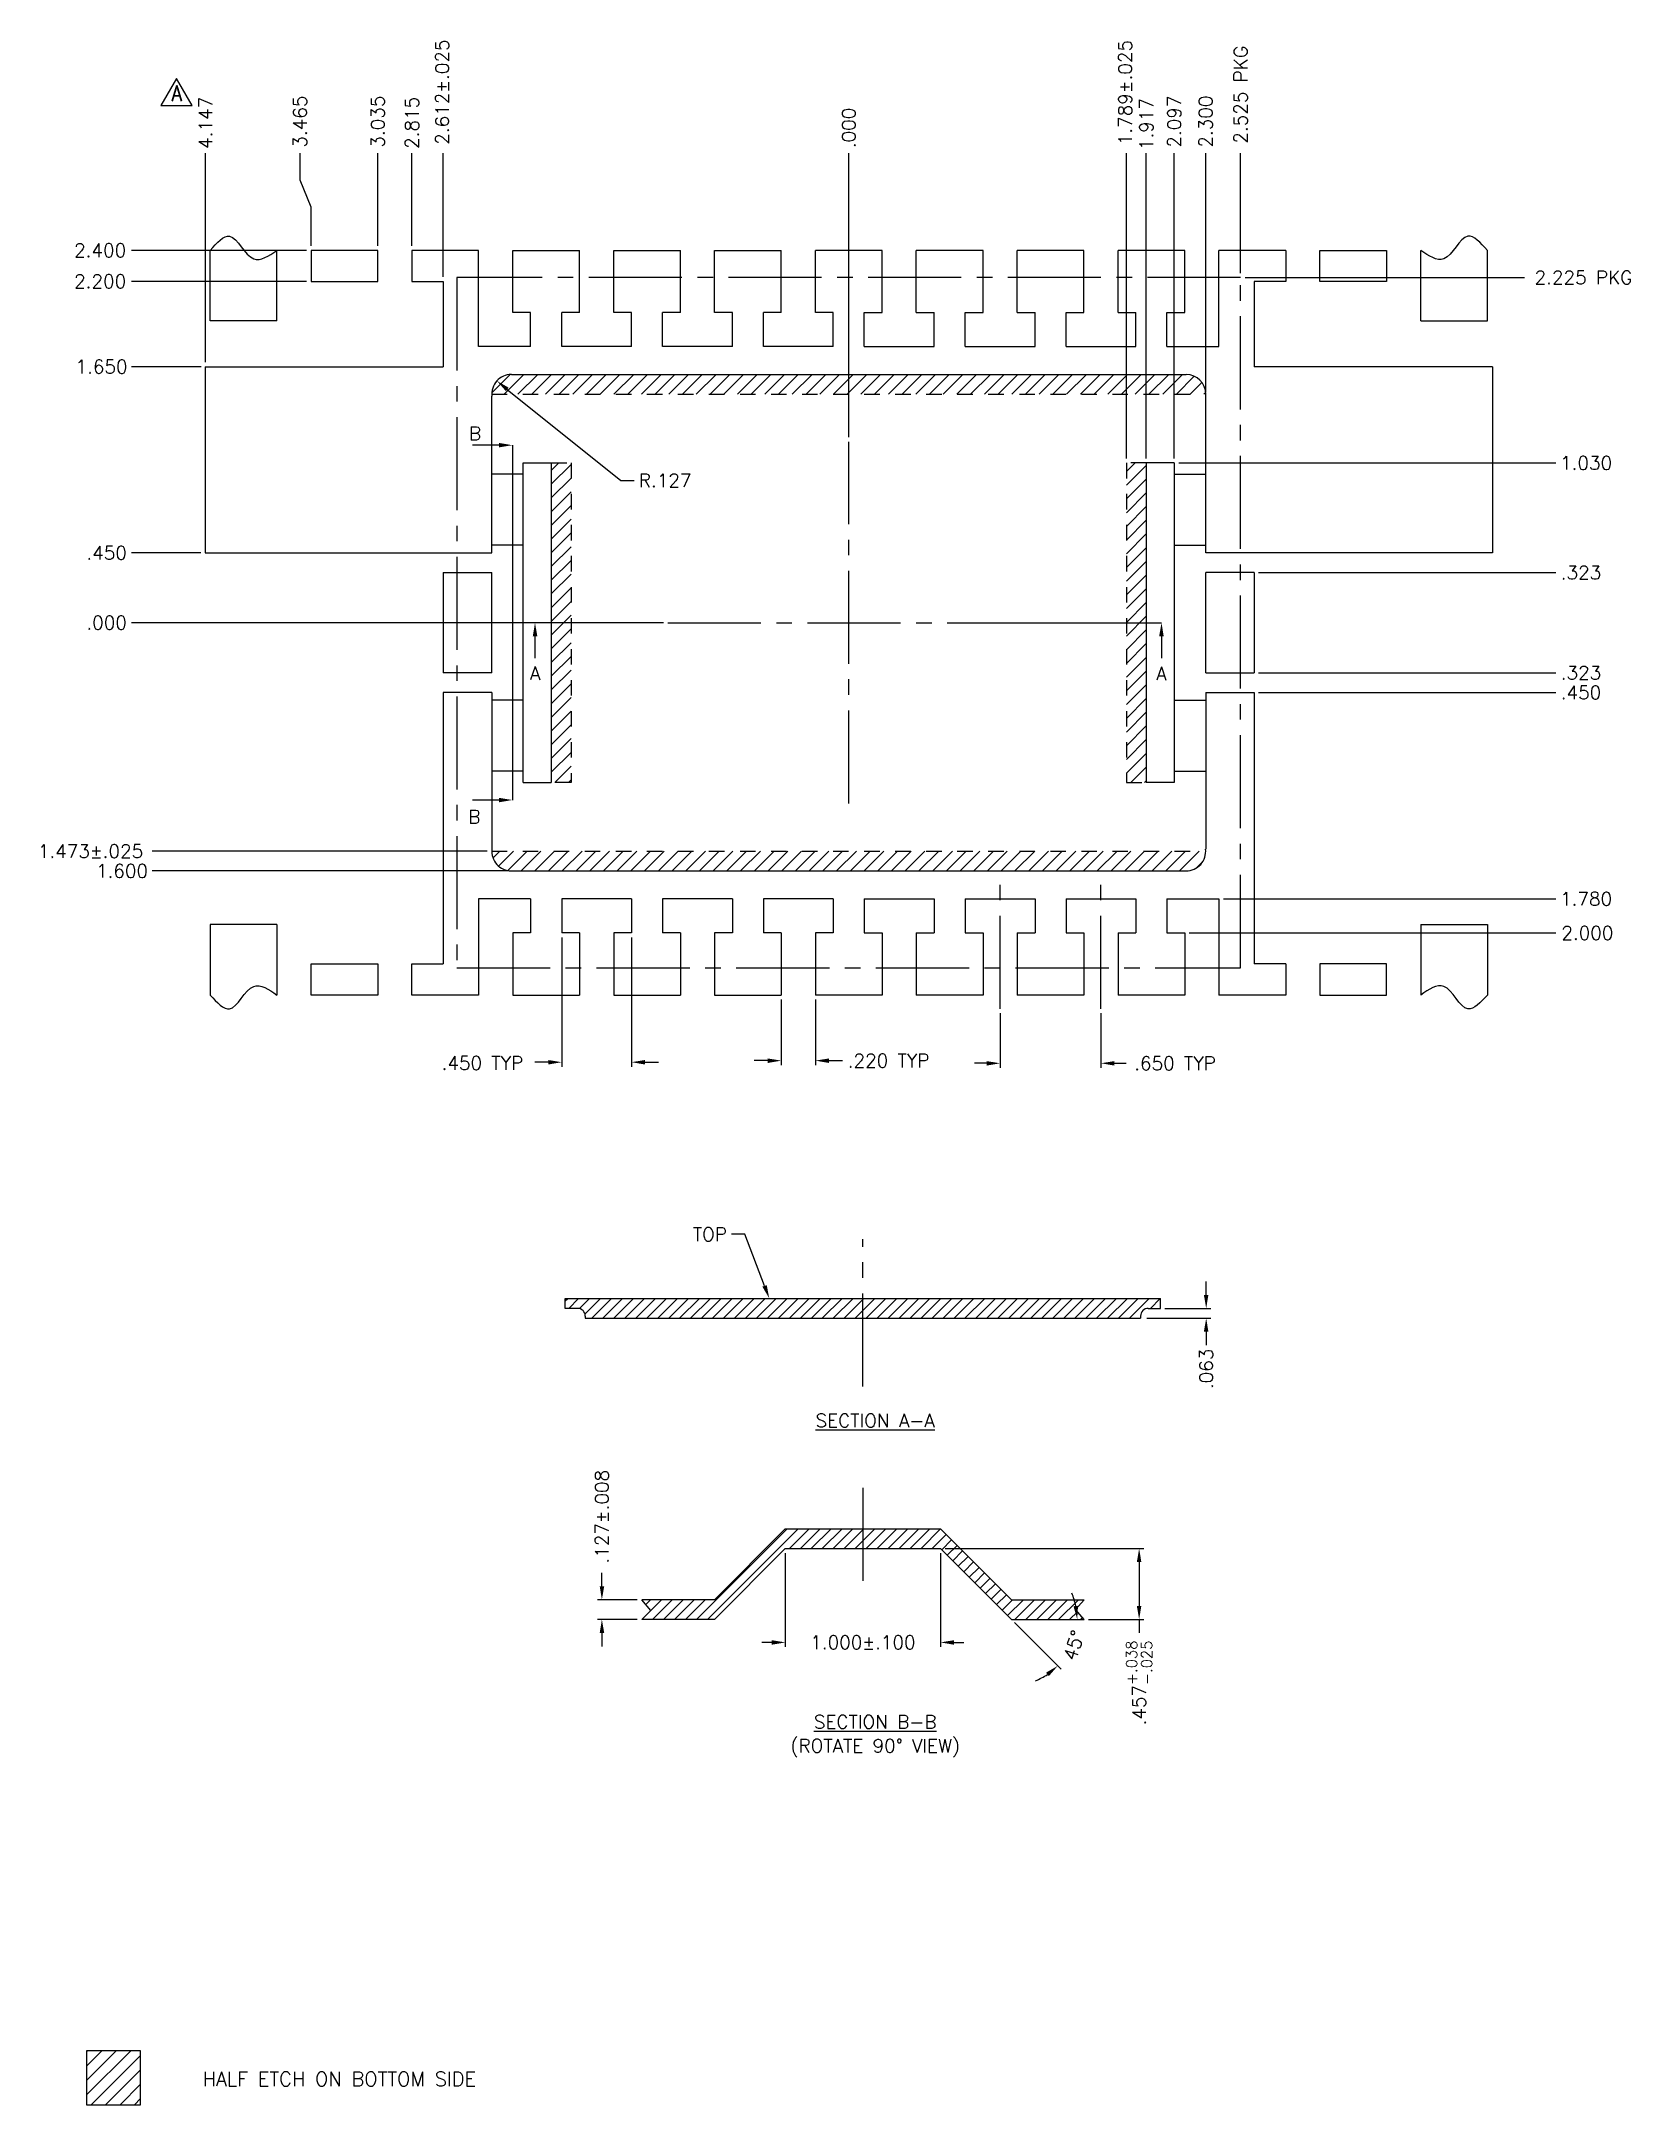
# Model space of a CAD drawing. Extents: x 40.9 to 51.2, y -6.5 to 6.8.
import ezdxf
from ezdxf.enums import TextEntityAlignment as Align

# ---------------------------------------------------------------- set-up
doc = ezdxf.new("R2010")
doc.units = 0
doc.header["$LTSCALE"] = 0.8
doc.header["$MEASUREMENT"] = 0
doc.linetypes.add('CENTER2', pattern=[1.125, 0.75, -0.125, 0.125, -0.125])
doc.linetypes.add('HIDDEN2', pattern=[0.1875, 0.125, -0.0625])
doc.layers.add('2', color=7, linetype='Continuous')
doc.layers.add('2D', color=4, linetype='Continuous')
doc.styles.add('ROMANS', font='SIMPLEX', dxfattribs={"width": 0.8, "height": 0.018})
doc.styles.add('SIMPLEX', font='SIMPLEX')
pattern_1 = [(45, (46.126504, 3.08949), (-0.03535534, 0.03535534), [])]

msp = doc.modelspace()

# ---------------------------------------------------------------- hatches: boundary and pattern name
at = {"layer": '2D'}
h = msp.add_hatch(dxfattribs=at)
h.set_pattern_fill('ANSI31', color=256, scale=0.5, style=0)
h.set_pattern_definition([(45, (46.416684, -4.06513), (-0.04419417, 0.04419417), [])])
edge = h.paths.add_edge_path()
edge.add_line((43.826, 1.616), (48.427, 1.616))
edge.add_arc((48.3, 1.616), 0.127, -90, 0, ccw=False)
edge.add_line((48.3, 1.489), (43.953, 1.489))
edge.add_arc((43.953, 1.616), 0.127, 180, 270, ccw=False)
h.paths.add_polyline_path([(44.21, 4.119), (44.21, 2.059), (44.338, 2.059), (44.338, 4.119)])
h.paths.add_polyline_path([(48.044, 4.119), (47.916, 4.119), (47.916, 2.059), (48.044, 2.059)])
edge = h.paths.add_edge_path()
edge.add_line((43.953, 4.689), (48.3, 4.689))
edge.add_arc((48.3, 4.562), 0.127, 0, 90, ccw=False)
edge.add_line((48.427, 4.562), (43.826, 4.562))
edge.add_arc((43.953, 4.562), 0.127, 90, 180, ccw=False)
h = msp.add_hatch(dxfattribs=at)
h.set_pattern_fill('ANSI31', color=256, scale=0.4, style=0)
h.set_pattern_definition(pattern_1)
edge = h.paths.add_edge_path()
edge.add_line((44.429, -1.394), (48.007, -1.394))
edge.add_line((48.007, -1.394), (48.007, -1.381))
edge.add_arc((48.057, -1.381), 0.05, 90, 180, ccw=False)
edge.add_line((48.057, -1.331), (48.135, -1.331))
edge.add_line((48.135, -1.331), (48.135, -1.267))
edge.add_line((48.135, -1.267), (44.3, -1.267))
edge.add_line((44.3, -1.267), (44.3, -1.331))
edge.add_line((44.3, -1.331), (44.379, -1.331))
edge.add_arc((44.379, -1.381), 0.05, 0, 90, ccw=False)
edge.add_line((44.429, -1.381), (44.429, -1.394))
h = msp.add_hatch(dxfattribs=at)
h.set_pattern_fill('ANSI31', color=256, scale=0.4, style=0)
h.set_pattern_definition(pattern_1)
h.paths.add_polyline_path([(46.718, -2.879), (47.175, -3.336), (47.643, -3.336), (47.587, -3.271), (47.643, -3.209), (47.175, -3.209), (46.718, -2.752), (45.718, -2.752), (45.261, -3.209), (44.793, -3.209), (44.851, -3.278), (44.793, -3.336), (45.261, -3.336), (45.718, -2.879)])
h = msp.add_hatch(dxfattribs=at)
h.set_pattern_fill('ANSI31', color=256, scale=0.525, style=0)
h.set_pattern_definition([(45, (45.86149, 1.40009), (-0.0464039, 0.0464039), [])])
h.paths.add_polyline_path([(41.563, -6.464), (41.563, -6.117), (41.216, -6.117), (41.216, -6.464)])

# ---------------------------------------------------------------- linework, layer by layer
at = {"layer": '2'}
for p, q in [((42.012, 5.035), (42.012, 5.489)), ((42.442, 5.035), (42.442, 5.489)), ((43.312, 5.489), (43.312, 5.289)), ((43.742, 5.489), (43.312, 5.489)), ((43.742, 4.869), (43.742, 5.489)), ((43.962, 5.089), (43.962, 5.489)), ((43.962, 5.489), (44.392, 5.489)), ((44.392, 5.089), (44.392, 5.489)), ((44.612, 5.089), (44.612, 5.489)), ((44.612, 5.489), (45.042, 5.489)), ((45.042, 5.089), (45.042, 5.489)), ((45.262, 5.089), (45.262, 5.489)), ((45.262, 5.489), (45.692, 5.489)), ((45.692, 5.089), (45.692, 5.489)), ((45.912, 5.089), (45.912, 5.489)), ((46.342, 5.489), (45.912, 5.489)), ((46.342, 5.089), (46.342, 5.489)), ((46.992, 5.489), (46.562, 5.489)), ((46.562, 5.089), (46.562, 5.489)), ((46.992, 5.089), (46.992, 5.489)), ((47.642, 5.489), (47.212, 5.489)), ((47.212, 5.089), (47.212, 5.489)), ((47.642, 5.089), (47.642, 5.489)), ((47.862, 5.089), (47.862, 5.489)), ((48.292, 5.489), (47.862, 5.489)), ((48.292, 5.089), (48.292, 5.489)), ((48.512, 4.869), (48.512, 5.489)), ((48.942, 5.489), (48.512, 5.489)), ((48.942, 5.489), (48.942, 5.289)), ((49.812, 5.035), (49.812, 5.489)), ((50.242, 5.035), (50.242, 5.489)), ((43.312, 5.289), (43.514, 5.289)), ((43.514, 5.289), (43.514, 4.739)), ((48.739, 5.289), (48.739, 4.739)), ((48.942, 5.289), (48.739, 5.289)), ((44.077, 5.089), (43.962, 5.089)), ((44.077, 4.869), (44.077, 5.089)), ((44.392, 5.089), (44.277, 5.089)), ((44.277, 4.869), (44.277, 5.089)), ((44.727, 5.089), (44.612, 5.089)), ((44.727, 4.869), (44.727, 5.089)), ((45.042, 5.089), (44.927, 5.089)), ((44.927, 4.869), (44.927, 5.089)), ((45.377, 5.089), (45.262, 5.089)), ((45.377, 4.869), (45.377, 5.089)), ((45.577, 4.869), (45.577, 5.089)), ((45.692, 5.089), (45.577, 5.089)), ((46.027, 5.089), (45.912, 5.089)), ((46.027, 4.869), (46.027, 5.089)), ((46.227, 5.089), (46.342, 5.089)), ((46.227, 4.869), (46.227, 5.089)), ((46.562, 5.089), (46.677, 5.089)), ((46.677, 4.869), (46.677, 5.089)), ((46.877, 4.869), (46.877, 5.089)), ((46.877, 5.089), (46.992, 5.089)), ((47.212, 5.089), (47.327, 5.089)), ((47.327, 4.869), (47.327, 5.089)), ((47.527, 4.869), (47.527, 5.089)), ((47.527, 5.089), (47.642, 5.089)), ((47.862, 5.089), (47.977, 5.089)), ((47.977, 4.869), (47.977, 5.089)), ((48.177, 4.869), (48.177, 5.089)), ((48.177, 5.089), (48.292, 5.089)), ((42.442, 5.035), (42.012, 5.035)), ((49.812, 5.035), (50.242, 5.035)), ((44.077, 4.869), (43.742, 4.869)), ((44.727, 4.869), (44.277, 4.869)), ((45.377, 4.869), (44.927, 4.869)), ((46.027, 4.869), (45.577, 4.869)), ((46.227, 4.869), (46.677, 4.869)), ((46.877, 4.869), (47.327, 4.869)), ((47.527, 4.869), (47.977, 4.869)), ((48.177, 4.869), (48.512, 4.869)), ((41.98, 4.739), (43.514, 4.739)), ((41.98, 4.739), (41.98, 3.539)), ((43.953, 4.689), (48.3, 4.689)), ((50.274, 4.739), (48.739, 4.739)), ((50.274, 4.739), (50.274, 3.539)), ((43.827, 3.539), (43.827, 4.549)), ((48.427, 4.549), (48.427, 4.562)), ((48.427, 3.539), (48.427, 4.549)), ((44.029, 2.059), (44.029, 4.119)), ((44.029, 4.119), (44.21, 4.119)), ((44.21, 4.119), (44.21, 2.059)), ((48.044, 4.119), (48.044, 2.059)), ((48.224, 4.119), (48.044, 4.119)), ((48.224, 4.119), (48.224, 2.059)), ((41.98, 3.539), (43.827, 3.539)), ((50.274, 3.539), (48.427, 3.539)), ((43.514, 3.412), (43.514, 2.766)), ((43.514, 3.412), (43.827, 3.412)), ((43.827, 2.766), (43.827, 3.412)), ((48.427, 2.766), (48.427, 3.412)), ((48.739, 3.412), (48.427, 3.412)), ((48.739, 3.412), (48.739, 2.766)), ((43.827, 2.766), (43.514, 2.766)), ((48.427, 2.766), (48.739, 2.766)), ((43.514, 2.639), (43.514, 0.889)), ((43.827, 2.639), (43.514, 2.639)), ((43.827, 2.639), (43.827, 1.629)), ((48.427, 2.639), (48.427, 1.629)), ((48.427, 2.639), (48.739, 2.639)), ((48.739, 2.639), (48.739, 0.889)), ((44.029, 2.059), (44.21, 2.059)), ((48.224, 2.059), (48.044, 2.059)), ((43.953, 1.489), (48.3, 1.489)), ((44.077, 1.309), (43.742, 1.309)), ((43.742, 1.309), (43.742, 0.689)), ((44.077, 1.309), (44.077, 1.089)), ((44.727, 1.309), (44.277, 1.309)), ((44.277, 1.309), (44.277, 1.089)), ((44.727, 1.309), (44.727, 1.089)), ((45.377, 1.309), (44.927, 1.309)), ((44.927, 1.309), (44.927, 1.089)), ((45.377, 1.309), (45.377, 1.089)), ((46.027, 1.309), (45.577, 1.309)), ((45.577, 1.309), (45.577, 1.089)), ((46.027, 1.309), (46.027, 1.089)), ((46.227, 1.309), (46.677, 1.309)), ((46.227, 1.309), (46.227, 1.089)), ((46.677, 1.309), (46.677, 1.089)), ((46.877, 1.309), (46.877, 1.089)), ((46.877, 1.309), (47.327, 1.309)), ((47.327, 1.309), (47.327, 1.089)), ((47.527, 1.309), (47.527, 1.089)), ((47.527, 1.309), (47.977, 1.309)), ((47.977, 1.309), (47.977, 1.089)), ((48.177, 1.309), (48.177, 1.089)), ((48.177, 1.309), (48.512, 1.309)), ((48.512, 1.309), (48.512, 0.689)), ((42.012, 1.143), (42.012, 0.689)), ((42.442, 1.143), (42.012, 1.143)), ((42.442, 1.143), (42.442, 0.689)), ((44.077, 1.089), (43.962, 1.089)), ((43.962, 1.089), (43.962, 0.689)), ((44.392, 1.089), (44.277, 1.089)), ((44.392, 1.089), (44.392, 0.689)), ((44.727, 1.089), (44.612, 1.089)), ((44.612, 1.089), (44.612, 0.689)), ((45.042, 1.089), (44.927, 1.089)), ((45.042, 1.089), (45.042, 0.689)), ((45.377, 1.089), (45.262, 1.089)), ((45.262, 1.089), (45.262, 0.689)), ((45.692, 1.089), (45.577, 1.089)), ((45.692, 1.089), (45.692, 0.689)), ((45.912, 1.089), (45.912, 0.689)), ((46.027, 1.089), (45.912, 1.089)), ((46.227, 1.089), (46.342, 1.089)), ((46.342, 1.089), (46.342, 0.689)), ((46.562, 1.089), (46.677, 1.089)), ((46.562, 1.089), (46.562, 0.689)), ((46.877, 1.089), (46.992, 1.089)), ((46.992, 1.089), (46.992, 0.689)), ((47.212, 1.089), (47.212, 0.689)), ((47.212, 1.089), (47.327, 1.089)), ((47.527, 1.089), (47.642, 1.089)), ((47.642, 1.089), (47.642, 0.689)), ((47.862, 1.089), (47.862, 0.689)), ((47.862, 1.089), (47.977, 1.089)), ((48.177, 1.089), (48.292, 1.089)), ((48.292, 1.089), (48.292, 0.689)), ((49.812, 1.143), (50.242, 1.143)), ((49.812, 1.143), (49.812, 0.689)), ((50.242, 1.143), (50.242, 0.689)), ((43.312, 0.889), (43.514, 0.889)), ((43.312, 0.689), (43.312, 0.889)), ((48.942, 0.889), (48.739, 0.889)), ((48.942, 0.889), (48.942, 0.689)), ((43.742, 0.689), (43.312, 0.689)), ((43.962, 0.689), (44.392, 0.689)), ((44.612, 0.689), (45.042, 0.689)), ((45.262, 0.689), (45.692, 0.689)), ((46.342, 0.689), (45.912, 0.689)), ((46.992, 0.689), (46.562, 0.689)), ((47.642, 0.689), (47.212, 0.689)), ((48.292, 0.689), (47.862, 0.689)), ((48.942, 0.689), (48.512, 0.689)), ((44.3, -1.267), (48.135, -1.267)), ((44.3, -1.331), (44.3, -1.267)), ((48.135, -1.331), (48.135, -1.267)), ((44.379, -1.331), (44.3, -1.331)), ((44.429, -1.381), (44.429, -1.394)), ((44.429, -1.394), (48.007, -1.394)), ((48.007, -1.381), (48.007, -1.394)), ((48.057, -1.331), (48.135, -1.331)), ((45.718, -2.752), (45.261, -3.209)), ((45.718, -2.752), (46.718, -2.752)), ((46.718, -2.752), (47.175, -3.209)), ((45.718, -2.879), (45.261, -3.336)), ((45.718, -2.879), (46.718, -2.879)), ((46.718, -2.879), (47.175, -3.336)), ((45.261, -3.209), (44.793, -3.209)), ((47.175, -3.209), (47.643, -3.209)), ((45.261, -3.336), (44.793, -3.336)), ((47.175, -3.336), (47.643, -3.336))]:
    msp.add_line(p, q, dxfattribs=at)
for points in [[(42.662, 5.289), (43.092, 5.289), (43.092, 5.489), (42.662, 5.489), (42.662, 5.289)], [(49.592, 5.289), (49.162, 5.289), (49.162, 5.489), (49.592, 5.489), (49.592, 5.289)], [(42.662, 0.889), (43.092, 0.889), (43.092, 0.689), (42.662, 0.689), (42.662, 0.889)], [(49.592, 0.889), (49.162, 0.889), (49.162, 0.689), (49.592, 0.689), (49.592, 0.889)], [(44.793, -3.336), (44.851, -3.278), (44.793, -3.209)], [(47.643, -3.336), (47.587, -3.271), (47.643, -3.209)]]:
    msp.add_lwpolyline(points, dxfattribs=at)
msp.add_lwpolyline([(41.563, -6.464), (41.563, -6.117), (41.216, -6.117), (41.216, -6.464)], close=True, dxfattribs=at)
for centre, radius, start, end in [((43.953, 4.562), 0.127, 90, 185.8752), ((48.3, 4.562), 0.127, 0, 90), ((43.953, 1.616), 0.127, 174.1248, 270), ((48.3, 1.616), 0.127, 270, 5.8752), ((44.379, -1.381), 0.05, 0, 90), ((48.057, -1.381), 0.05, 90, 180)]:
    msp.add_arc(centre, radius, start, end, dxfattribs=at)
at = {"layer": '2D'}
for p, q in [((41.982, 4.768), (41.982, 6.116)), ((42.591, 5.942), (42.591, 6.116)), ((43.092, 5.518), (43.092, 6.116)), ((43.312, 5.518), (43.312, 6.116)), ((43.514, 5.318), (43.514, 6.116)), ((46.127, 4.284), (46.127, 6.116)), ((47.916, 4.148), (47.916, 6.116)), ((48.044, 4.148), (48.044, 6.116)), ((48.224, 4.148), (48.224, 6.116)), ((48.427, 4.578), (48.427, 6.116)), ((48.652, 5.343), (48.652, 6.116)), ((42.662, 5.768), (42.591, 5.942)), ((42.662, 5.518), (42.662, 5.768)), ((42.633, 5.489), (41.506, 5.489)), ((42.633, 5.289), (41.506, 5.289)), ((48.681, 5.314), (50.481, 5.314)), ((41.953, 4.739), (41.506, 4.739)), ((43.959, 4.233), (43.959, 1.946)), ((44.029, 4.046), (43.827, 4.046)), ((48.224, 4.046), (48.427, 4.046)), ((48.253, 4.119), (50.683, 4.119)), ((41.951, 3.539), (41.506, 3.539)), ((44.029, 3.589), (43.827, 3.589)), ((48.224, 3.589), (48.427, 3.589)), ((48.768, 3.412), (50.683, 3.412)), ((44.932, 3.089), (41.506, 3.089)), ((47.292, 3.089), (48.142, 3.089)), ((48.768, 2.766), (50.683, 2.766)), ((44.029, 2.589), (43.827, 2.589)), ((48.224, 2.589), (48.427, 2.589)), ((48.768, 2.639), (50.683, 2.639)), ((44.029, 2.132), (43.827, 2.132)), ((48.224, 2.132), (48.427, 2.132)), ((43.797, 1.616), (41.638, 1.616)), ((43.924, 1.489), (41.638, 1.489)), ((48.541, 1.309), (50.683, 1.309)), ((48.321, 1.089), (50.683, 1.089)), ((44.277, 1.06), (44.277, 0.227)), ((44.727, 1.06), (44.727, 0.227)), ((45.692, 0.66), (45.692, 0.237)), ((45.912, 0.66), (45.912, 0.237)), ((47.102, 0.571), (47.102, 0.22)), ((47.752, 0.571), (47.752, 0.22)), ((44.19, 0.256), (44.103, 0.256)), ((44.814, 0.256), (44.901, 0.256)), ((45.605, 0.266), (45.518, 0.266)), ((45.999, 0.266), (46.086, 0.266)), ((47.015, 0.249), (46.938, 0.249)), ((47.839, 0.249), (47.915, 0.249)), ((48.43, -1.244), (48.43, -1.157)), ((48.047, -1.394), (48.459, -1.394)), ((48.164, -1.331), (48.459, -1.331)), ((48.43, -1.481), (48.43, -1.568)), ((45.718, -2.908), (45.718, -3.513)), ((46.718, -2.908), (46.718, -3.513)), ((46.747, -2.879), (48.027, -2.879)), ((44.536, -3.122), (44.536, -3.035)), ((47.998, -2.966), (47.998, -3.249)), ((44.764, -3.209), (44.507, -3.209)), ((44.764, -3.336), (44.507, -3.336)), ((44.536, -3.423), (44.536, -3.51)), ((47.195, -3.356), (47.495, -3.656)), ((47.672, -3.336), (48.027, -3.336)), ((47.998, -3.336), (47.998, -3.423)), ((45.631, -3.484), (45.567, -3.484)), ((46.805, -3.484), (46.869, -3.484))]:
    msp.add_line(p, q, dxfattribs=at)
at = {"layer": '2D', "linetype": 'HIDDEN2'}
for p, q in [((43.826, 4.562), (48.427, 4.562)), ((43.826, 1.616), (48.427, 1.616))]:
    msp.add_line(p, q, dxfattribs=at)
at = {"layer": '2D', "linetype": 'CENTER2'}
for p, q in [((46.127, 1.924), (46.127, 4.255)), ((44.961, 3.089), (47.292, 3.089)), ((47.102, 0.6), (47.102, 1.482)), ((47.752, 0.6), (47.752, 1.482)), ((46.218, -1.834), (46.218, -0.885)), ((46.218, -2.488), (46.218, -3.131))]:
    msp.add_line(p, q, dxfattribs=at)
at = {"layer": '2D', "color": 2}
msp.add_lwpolyline([(41.896, 6.423), (41.796, 6.597), (41.695, 6.423)], close=True, dxfattribs=at)
at = {"layer": '2D', "color": 2, "linetype": 'CENTER2'}
msp.add_lwpolyline([(48.652, 0.864), (48.652, 5.314), (43.602, 5.314), (43.602, 0.864)], close=True, dxfattribs=at)
at = {"layer": '2D'}
for points in [[(43.926, 4.593), (44.658, 4.006), (44.745, 4.006)], [(44.105, 3.002), (44.105, 2.861)], [(48.142, 3.002), (48.142, 2.861)], [(43.872, 1.946), (43.702, 1.946)], [(45.584, -1.186), (45.458, -0.853), (45.371, -0.853)]]:
    msp.add_lwpolyline(points, dxfattribs=at)
at = {"layer": '2D', "extrusion": (0, 0, -1)}
msp.add_lwpolyline([(-43.872, 4.233), (-43.702, 4.233)], dxfattribs=at)
at = {"layer": '2D', "linetype": 'HIDDEN2'}
for points in [[(44.21, 4.119), (44.338, 4.119), (44.338, 2.059), (44.21, 2.059)], [(48.044, 4.119), (47.916, 4.119), (47.916, 2.059), (48.044, 2.059)]]:
    msp.add_lwpolyline(points, dxfattribs=at)
at = {"layer": '2D'}
for start, end in [(11.7891, 23.5782), (291.4218, 303.2109)]:
    msp.add_arc((47.175, -3.336), 0.424, start, end, dxfattribs=at)
for points in [[(42.012, 5.489), (42.055, 5.538), (42.159, 5.654), (42.266, 5.37), (42.389, 5.454), (42.442, 5.489)], [(50.242, 5.489), (50.198, 5.538), (50.094, 5.654), (49.987, 5.37), (49.864, 5.454), (49.812, 5.489)], [(42.012, 0.689), (42.055, 0.641), (42.159, 0.525), (42.266, 0.809), (42.389, 0.725), (42.442, 0.689)], [(50.242, 0.689), (50.198, 0.641), (50.094, 0.525), (49.987, 0.809), (49.864, 0.725), (49.812, 0.689)]]:
    msp.add_open_spline(points, degree=3, knots=[0, 0, 0, 0, 0.1549673, 0.367942, 0.5274964, 0.5274964, 0.5274964, 0.5274964], dxfattribs=at)
for points in [[(43.917, 4.582), (43.859, 4.648), (43.935, 4.604)], [(44.12, 3.002), (44.105, 3.089), (44.091, 3.002)], [(48.127, 3.002), (48.142, 3.089), (48.156, 3.002)], [(43.872, 1.96), (43.959, 1.946), (43.872, 1.931)], [(44.19, 0.27), (44.19, 0.241), (44.277, 0.256)], [(44.814, 0.27), (44.814, 0.241), (44.727, 0.256)], [(45.605, 0.28), (45.605, 0.251), (45.692, 0.266)], [(45.999, 0.28), (45.999, 0.251), (45.912, 0.266)], [(47.015, 0.263), (47.015, 0.234), (47.102, 0.249)], [(47.839, 0.263), (47.839, 0.234), (47.752, 0.249)], [(45.598, -1.181), (45.615, -1.267), (45.57, -1.191)], [(48.415, -1.244), (48.444, -1.244), (48.43, -1.331)], [(48.415, -1.481), (48.444, -1.481), (48.43, -1.394)], [(47.983, -2.966), (48.012, -2.966), (47.998, -2.879)], [(44.522, -3.122), (44.551, -3.122), (44.536, -3.209)], [(47.575, -3.251), (47.604, -3.248), (47.599, -3.336)], [(47.983, -3.249), (48.012, -3.249), (47.998, -3.336)], [(44.522, -3.423), (44.551, -3.423), (44.536, -3.336)], [(45.631, -3.499), (45.631, -3.47), (45.718, -3.484)], [(46.805, -3.499), (46.805, -3.47), (46.718, -3.484)], [(47.416, -3.701), (47.398, -3.679), (47.474, -3.635)]]:
    msp.add_solid(points, dxfattribs=at)
at = {"layer": '2D', "extrusion": (0, 0, -1)}
msp.add_solid([(-43.872, 4.219), (-43.959, 4.233), (-43.872, 4.248)], dxfattribs=at)

# ---------------------------------------------------------------- texts
at = {"layer": '2D', "color": 2, "style": 'ROMANS', "width": 0.9}
msp.add_text('A', height=0.1, dxfattribs=at).set_placement((41.797, 6.501), align=Align.MIDDLE)
at = {"layer": '2D', "char_height": 0.087, "attachment_point": 5, "style": 'SIMPLEX'}
for s, insert, rotation in [('2.612±.025', (43.507, 6.509), 90), ('1.789±.025', (47.908, 6.506), 90), ('2.525 PKG', (48.652, 6.492), 90), ('4.147', (41.982, 6.311), 90), ('\\A1;3.465', (42.591, 6.319), 90), ('\\A1;3.035', (43.092, 6.319), 90), ('\\A1;2.815', (43.312, 6.311), 90), ('\\A1;.000', (46.127, 6.278), 90), ('\\A1;1.917', (48.044, 6.303), 90), ('\\A1;2.097', (48.224, 6.319), 90), ('\\A1;2.300', (48.427, 6.319), 90), ('.063', (48.43, -1.721), 90), ('.127±.008', (44.536, -2.674), 90), ('\\A1;45°', (47.577, -3.503), 71.8578), ('\\A1;.457{\\H0.069600;\\S+.038^ -.025;}', (47.998, -3.746), 90)]:
    msp.add_mtext(s, dxfattribs=dict(at, insert=insert, rotation=rotation))
at = {"layer": '2D', "style": 'SIMPLEX'}
for s, insert, char_height, attachment_point in [('\\A1;2.400', (41.303, 5.489), 0.087, 5), ('2.200', (41.303, 5.289), 0.087, 5), ('2.225 PKG', (50.861, 5.314), 0.087, 5), ('1.650', (41.312, 4.739), 0.087, 5), ('B', (43.719, 4.309), 0.087, 5), ('\\A1;1.030', (50.878, 4.119), 0.087, 5), ('\\A1;R.127', (44.774, 4.049), 0.087, 1), ('\\A1;.450', (41.345, 3.539), 0.087, 5), ('\\A1;.323', (50.845, 3.412), 0.087, 5), ('\\A1;.000', (41.345, 3.089), 0.087, 5), ('A', (44.106, 2.764), 0.087, 5), ('A', (48.141, 2.761), 0.087, 5), ('\\A1;.323', (50.845, 2.766), 0.087, 5), ('\\A1;.450', (50.845, 2.639), 0.087, 5), ('B', (43.714, 1.838), 0.087, 5), ('1.473±.025', (41.241, 1.616), 0.087, 5), ('\\A1;1.600', (41.444, 1.489), 0.087, 5), ('\\A1;1.780', (50.878, 1.309), 0.087, 5), ('\\A1;2.000', (50.886, 1.089), 0.087, 5), ('.450 TYP', (43.766, 0.251), 0.087, 5), ('.220 TYP', (46.383, 0.266), 0.087, 5), ('.650 TYP', (48.229, 0.249), 0.087, 5), ('\\A1;TOP', (45.342, -0.897), 0.087, 9), ('{\\LSECTION A-A}', (46.297, -2.054), 0.087, 5), ('1.000±.100', (46.218, -3.484), 0.087, 5), ('{\\LSECTION B-B}', (46.297, -3.996), 0.087, 5), ('(ROTATE 90° VIEW)', (46.297, -4.165), 0.087, 5), ('HALF ETCH ON BOTTOM SIDE', (42.844, -6.298), 0.09135, 5)]:
    msp.add_mtext(s, dxfattribs=dict(at, insert=insert, char_height=char_height, attachment_point=attachment_point))

doc.saveas('drawing.dxf')
